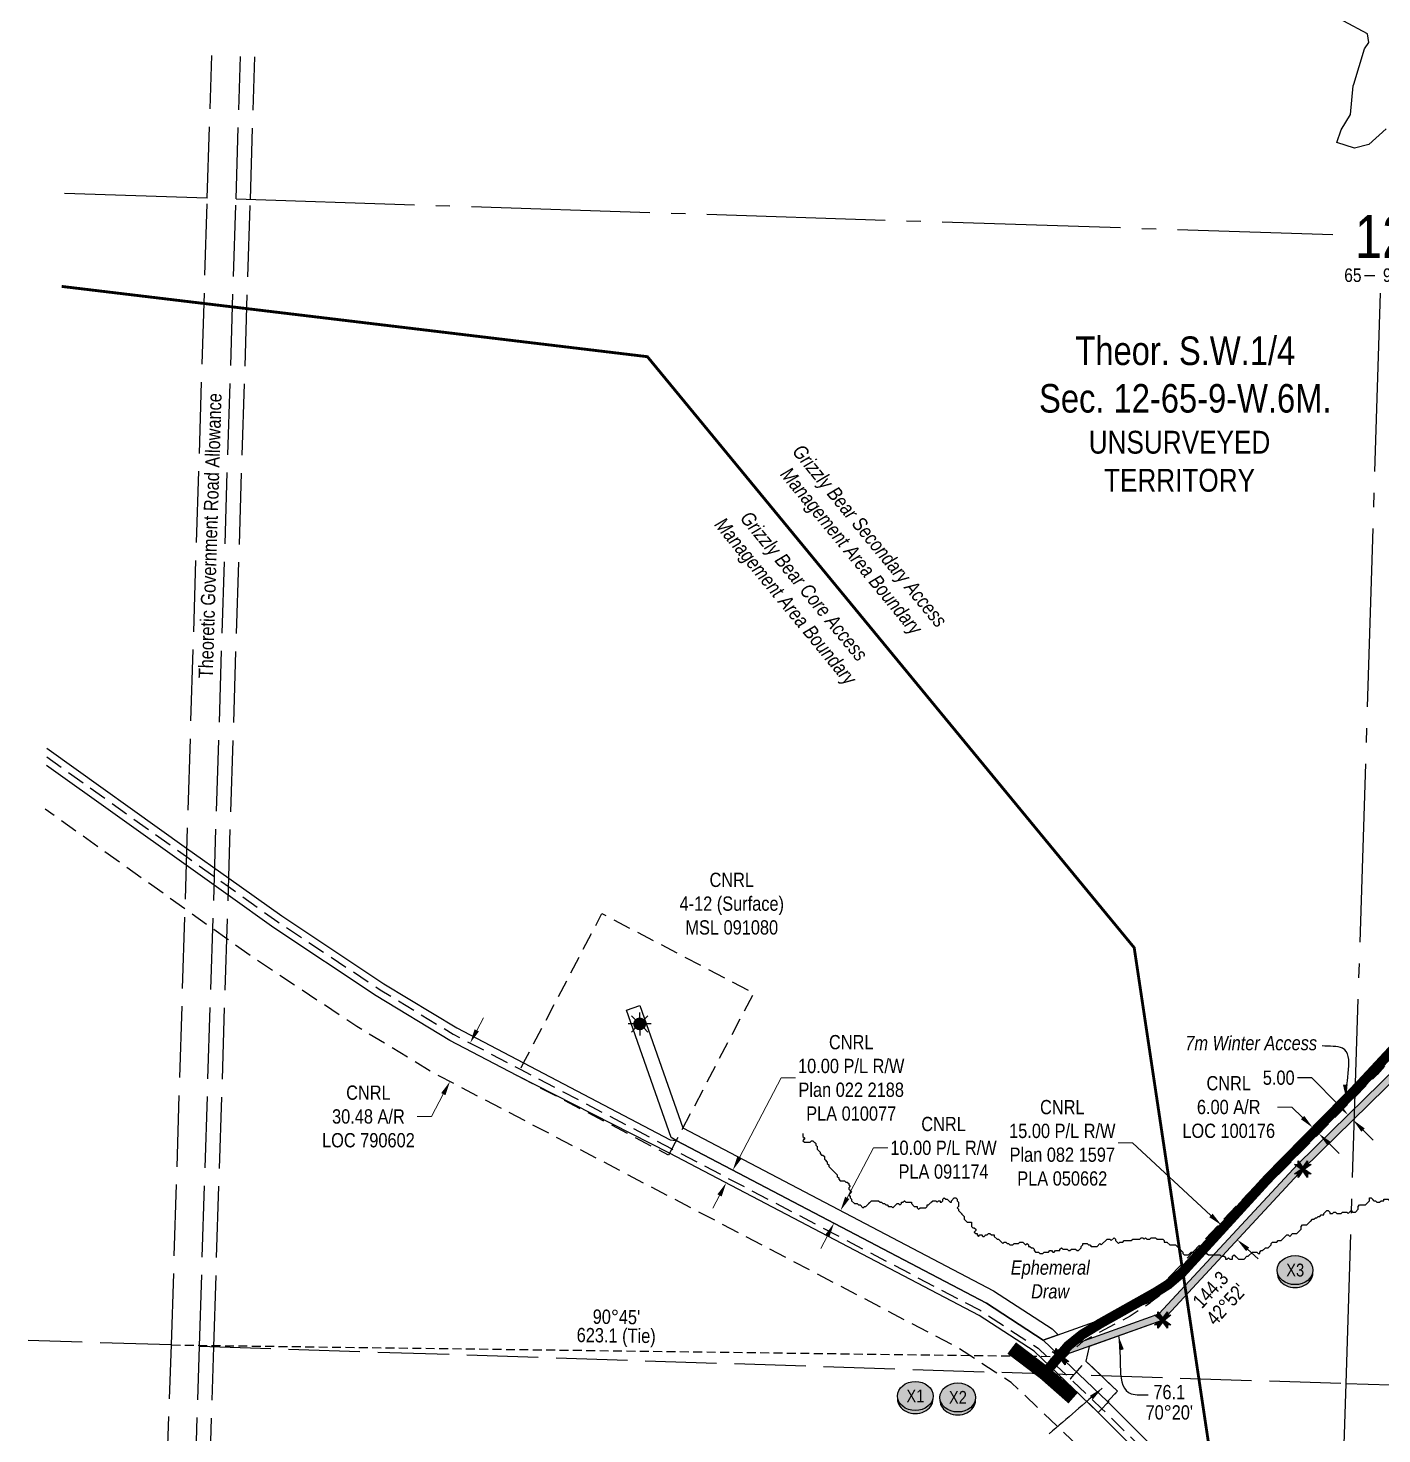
# Model space of a CAD drawing. Extents: x 355593 to 361635, y 6051593 to 6055416.
# Drawn here: x 355593 to 356541, y 6052900 to 6053885 of the extents above; entities that cross this region are included whole.
import ezdxf
from ezdxf.enums import TextEntityAlignment as Align

# ---------------------------------------------------------------- set-up
doc = ezdxf.new("R2010")
doc.units = 0
doc.header["$LTSCALE"] = 5
doc.header["$PDMODE"] = 34
doc.header["$PDSIZE"] = 0.03
for name, pattern in [('DASHDOT2', [12.7, 6.35, -3.175, 0, -3.175]), ('foc-ACCESSROAD', [3.75, 2.5, -1.25]), ('foc-QUARTERLINE', [33, 25, -3, 2, -3]), ('foc-TIELINE', [1.875, 1.25, -0.625]), ('foc-TOPO-ephemeral', [6.25, 3.125, -0.625, 0.625, -0.625, 0.625, -0.625]), ('foc-UNSURVEYED', [12.5, 10, -2.5])]:
    doc.linetypes.add(name, pattern=pattern)
doc.layers.get('Defpoints').update_dxf_attribs({"color": 9})
for name, color, linetype in [('10', 1, 'Continuous'), ('9', 3, 'Continuous'), ('AS-ROADS', 254, 'Continuous'), ('AS-WILDLIFE', 131, 'DASHDOT2'), ('C-AR', 13, 'foc-ACCESSROAD'), ('C-RW', 13, 'Continuous'), ('C-SYMBOL', 7, 'Continuous'), ('C-WS', 13, 'foc-ACCESSROAD'), ('C-WS-S', 8, 'Continuous'), ('L-BD', 7, 'Continuous'), ('L-MON', 1, 'Continuous'), ('L-QSEC', 8, 'foc-QUARTERLINE'), ('L-ROAD-T', 7, 'Continuous'), ('L-SECLBL', 7, 'Continuous'), ('L-TIE', 7, 'foc-TIELINE'), ('L-UNS-T', 3, 'Continuous'), ('L-USEC', 7, 'foc-UNSURVEYED'), ('P-CROSSINGS', 250, 'Continuous'), ('P-PROPOSED', 10, 'Continuous'), ('P-PROPOSED-H', 21, 'Continuous'), ('P-TXT', 4, 'Continuous'), ('T-DRAW', 143, 'foc-TOPO-ephemeral'), ('T-WATER-T', 170, 'Continuous'), ('WETLAND', 143, 'Continuous')]:
    doc.layers.add(name, color=color, linetype=linetype)
for name, color, linetype, lineweight in [('C-AR-T', 13, 'Continuous', 9), ('C-RW-T', 13, 'Continuous', 9), ('C-WS-T', 13, 'Continuous', 9), ('T-TEXT', 48, 'Continuous', 18)]:
    doc.layers.add(name, color=color, linetype=linetype, lineweight=lineweight)
doc.styles.add('175L', font='ARIALN.TTF', dxfattribs={"height": 20})
doc.styles.add('240', font='ARIALN.TTF', dxfattribs={"height": 30})
doc.styles.add('80CG', font='ARIALN.TTF', dxfattribs={"height": 10})
doc.styles.add('80L', font='ARIALN.TTF', dxfattribs={"height": 10})
doc.styles.add('80LS', font='ARIALNI.TTF', dxfattribs={"height": 10})
doc.styles.add('Crossing', font='ARIALN.TTF', dxfattribs={"height": 10})
doc.styles.add('foc-LtypeFont', font='ARIALN.TTF', dxfattribs={"height": 7.35})
doc.styles.add('SIMPLEX', font='ARIALN.TTF')
doc.linetypes.add('foc-TOPO-flowdirection-NOLINE', pattern='A,0,[">",foc-LtypeFont,S=0.3,R=0,X=0,Y=-0.945],-20,[">",foc-LtypeFont,S=0.3,R=0,X=0,Y=-0.945],0', length=20)
doc.dimstyles.new('Compass 5 000', dxfattribs={"dimscale": 5, "dimtxt": 9, "dimasz": 2, "dimexe": 0.2, "dimexo": 0.0625, "dimgap": 0.5, "dimtad": 0, "dimtih": 1, "dimtoh": 1, "dimzin": 0, "dimdsep": 46, "dimtxsty": '80CG', "dimcen": 0.1, "dimse1": 1, "dimse2": 1, "dimclrd": 256, "dimclrt": 256, "dimaunit": 1, "dimadec": 4, "dimazin": 0, "dimtfac": 0.06, "dimtofl": 0, "dimtmove": 0, "dimatfit": 1, "dimfxl": 0.2, "dimtolj": 1, "dimtzin": 0, "dimlwd": -1, "dimarcsym": 0})

# ---------------------------------------------------------------- blocks, each defined once
blk = doc.blocks.new('L-SECLBL')
at = {"layer": '9', "color": 7}
for p, q in [((-5.08, -27.83), (-12.29, -27.83)), ((20.7, -27.83), (13.5, -27.83))]:
    blk.add_line(p, q, dxfattribs=at)
at = {"layer": '10', "color": 2, "style": 'SIMPLEX'}
blk.add_attdef('SEC', text='', height=30, dxfattribs=at).set_placement((0, 0), align=Align.MIDDLE)
at = {"layer": '10', "color": 5, "style": '80L'}
blk.add_attdef('TWP', text='', height=9.5, dxfattribs=at).set_placement((-14.43, -27.37), align=Align.MIDDLE_RIGHT)
blk.add_attdef('RGE', text='', height=9.5, dxfattribs=at).set_placement((3.62, -27.37), align=Align.MIDDLE_CENTER)
blk.add_attdef('MER', text='', height=9.5, dxfattribs=at).set_placement((23.17, -27.37), align=Align.MIDDLE_LEFT)
blk = doc.blocks.new('*D425')
at = {"layer": 'C-AR-T', "transparency": 16777216}
for p, q in [((356478.05, 6053129.07), (356468.05, 6053129.07)), ((356485.5, 6053121.74), (356478.05, 6053129.07)), ((356504.02, 6053103.49), (356511.14, 6053096.47))]:
    blk.add_line(p, q, dxfattribs=at)
for points in [[(356486.67, 6053122.93), (356484.33, 6053120.55), (356492.62, 6053114.72)], [(356505.19, 6053104.68), (356502.85, 6053102.3), (356496.89, 6053110.51)]]:
    blk.add_solid(points, dxfattribs=at)
at = {"layer": 'Defpoints', "color": 0, "transparency": 16777216}
for p in [(356492.62, 6053114.72), (356460.96, 6053082.59), (356465.24, 6053078.38)]:
    blk.add_point(p, dxfattribs=at)
at = {"layer": 'C-AR-T', "transparency": 16777216, "insert": (356433.75, 6053129.07), "char_height": 10, "attachment_point": 5, "style": '80CG'}
blk.add_mtext('\\A1;CNRL\\P6.00 A/R\\PLOC 100176', dxfattribs=at)
blk = doc.blocks.new('*D428')
at = {"layer": 'C-AR-T', "transparency": 16777216}
for p, q in [((355906.95, 6053182.82), (355911.59, 6053191.68)), ((355883.52, 6053138.12), (355875.31, 6053122.46)), ((355875.31, 6053122.46), (355865.31, 6053122.46))]:
    blk.add_line(p, q, dxfattribs=at)
for points in [[(355905.47, 6053183.6), (355908.43, 6053182.05), (355902.31, 6053173.97)], [(355882.04, 6053138.9), (355884.99, 6053137.35), (355888.16, 6053146.98)]]:
    blk.add_solid(points, dxfattribs=at)
at = {"layer": 'Defpoints', "color": 0, "transparency": 16777216}
for p in [(355913.58, 6053168.06), (355888.16, 6053146.98), (355899.43, 6053141.07)]:
    blk.add_point(p, dxfattribs=at)
at = {"layer": 'C-AR-T', "transparency": 16777216, "insert": (355831.04, 6053122.46), "char_height": 10, "attachment_point": 5, "style": '80CG'}
blk.add_mtext('\\A1;CNRL\\P30.48 A/R\\PLOC 790602', dxfattribs=at)
blk = doc.blocks.new('*D430')
at = {"layer": 'C-RW-T', "transparency": 16777216}
for p, q in [((356090.96, 6053093.74), (356120.19, 6053149.5)), ((356120.19, 6053149.5), (356130.19, 6053149.5)), ((356077.03, 6053067.17), (356072.39, 6053058.31))]:
    blk.add_line(p, q, dxfattribs=at)
for points in [[(356089.48, 6053094.51), (356092.44, 6053092.96), (356086.32, 6053084.88)], [(356075.56, 6053067.94), (356078.51, 6053066.4), (356081.68, 6053076.03)]]:
    blk.add_solid(points, dxfattribs=at)
at = {"layer": 'Defpoints', "color": 0, "transparency": 16777216}
for p in [(356086.32, 6053084.88), (356102.94, 6053076.17), (356098.3, 6053067.31)]:
    blk.add_point(p, dxfattribs=at)
at = {"layer": 'C-RW-T', "transparency": 16777216, "insert": (356169.28, 6053149.5), "char_height": 10, "attachment_point": 5, "style": '80CG'}
blk.add_mtext('\\A1;CNRL\\P10.00 P/L R/W\\PPlan 022 2188\\PPLA 010077', dxfattribs=at)
blk = doc.blocks.new('*D438')
at = {"layer": 'C-RW-T', "transparency": 16777216}
for p, q in [((356366.25, 6053103.99), (356356.25, 6053103.99)), ((356421.32, 6053053.14), (356366.25, 6053103.99)), ((356447.02, 6053029.42), (356454.37, 6053022.63))]:
    blk.add_line(p, q, dxfattribs=at)
for points in [[(356422.45, 6053054.37), (356420.19, 6053051.92), (356428.67, 6053046.36)], [(356448.15, 6053030.64), (356445.89, 6053028.19), (356439.67, 6053036.2)]]:
    blk.add_solid(points, dxfattribs=at)
at = {"layer": 'Defpoints', "color": 0, "transparency": 16777216}
for p in [(356428.67, 6053046.36), (356394.3, 6053009.14), (356405.31, 6052998.98)]:
    blk.add_point(p, dxfattribs=at)
at = {"layer": 'C-RW-T', "transparency": 16777216, "insert": (356317.16, 6053103.99), "char_height": 10, "attachment_point": 5, "style": '80CG'}
blk.add_mtext('\\A1;CNRL\\P15.00 P/L R/W\\PPlan 082 1597\\PPLA 050662', dxfattribs=at)
blk = doc.blocks.new('*D440')
at = {"layer": 'C-RW-T', "transparency": 16777216}
for p, q in [((356166.49, 6053065.45), (356184.87, 6053100.5)), ((356184.87, 6053100.5), (356194.87, 6053100.5)), ((356152.56, 6053038.87), (356147.91, 6053030.01))]:
    blk.add_line(p, q, dxfattribs=at)
for points in [[(356165.02, 6053066.22), (356167.97, 6053064.67), (356161.85, 6053056.59)], [(356151.08, 6053039.64), (356154.03, 6053038.09), (356157.2, 6053047.72)]]:
    blk.add_solid(points, dxfattribs=at)
at = {"layer": 'Defpoints', "color": 0, "transparency": 16777216}
for p in [(356161.85, 6053056.59), (356189.11, 6053030.99), (356193.76, 6053039.86)]:
    blk.add_point(p, dxfattribs=at)
at = {"layer": 'C-RW-T', "transparency": 16777216, "insert": (356233.96, 6053100.5), "char_height": 10, "attachment_point": 5, "style": '80CG'}
blk.add_mtext('\\A1;CNRL\\P10.00 P/L R/W\\PPLA 091174', dxfattribs=at)
blk = doc.blocks.new('GAS')
h = blk.add_hatch(color=255)
h.dxf.hatch_style = 1
edge = h.paths.add_edge_path()
edge.add_arc((0, 0), 0.9, 0, 360)
for p, q in [((-0.81, 0), (-1.62, 0)), ((-0.57, 0.57), (-1.14, 1.14)), ((0, 0.81), (0, 1.62)), ((0.57, 0.57), (1.14, 1.14)), ((1.62, 0), (0.81, 0)), ((-0.57, -0.57), (-1.14, -1.14)), ((0, -0.81), (0, -1.62)), ((1.14, -1.14), (0.57, -0.57))]:
    blk.add_line(p, q)
blk.add_circle((0, 0), 0.8)
blk = doc.blocks.new('xing2')
h = blk.add_hatch(color=50)
h.dxf.hatch_style = 1
edge = h.paths.add_edge_path()
edge.add_ellipse((0, 0), major_axis=(-12.5, 0), ratio=0.816297, start_angle=0, end_angle=360)
h = blk.add_hatch(color=250)
h.dxf.hatch_style = 1
edge = h.paths.add_edge_path()
edge.add_ellipse((0, -2.05), major_axis=(-12.5, 0), ratio=0.816297, start_angle=0, end_angle=180)
edge.add_line((12.5, -2.05), (12.5, 0))
edge.add_ellipse((0, 0), major_axis=(-12.5, 0), ratio=0.816297, start_angle=0, end_angle=180, ccw=False)
edge.add_line((-12.5, 0), (-12.5, -2.05))
at = {"color": 250}
blk.add_ellipse((0, 0), major_axis=(-12.5, 0), ratio=0.816297, dxfattribs=at)
blk.add_ellipse((0, -2.05), major_axis=(-12.5, 0), ratio=0.816297, start_param=0, end_param=3.141593, dxfattribs=at)
at = {"color": 250, "style": 'Crossing'}
blk.add_attdef('CROSSING', text='', height=9, dxfattribs=at).set_placement((0.09, 0.02), align=Align.MIDDLE_CENTER)
at = {"color": 250, "style": 'Crossing', "flags": 1}
for tag, p in [('OWNER', (0.09, -12.49)), ('DESCRIPTION', (0.09, -25.77)), ('LOCATION', (0.09, -39.3)), ('DWG_REF', (0.09, -52.84))]:
    blk.add_attdef(tag, text='', height=9, dxfattribs=at).set_placement(p, align=Align.MIDDLE_CENTER)
blk = doc.blocks.new('*D470')
at = {"layer": 'Defpoints', "color": 0, "transparency": 16777216}
for p in [(356517.39, 6053123.64), (356510.66, 6053117.05), (356514.16, 6053113.48)]:
    blk.add_point(p, dxfattribs=at)
at = {"layer": 'P-TXT', "transparency": 16777216}
for p, q in [((356491.93, 6053149.63), (356481.93, 6053149.63)), ((356510.4, 6053130.79), (356491.93, 6053149.63)), ((356527.89, 6053112.93), (356534.89, 6053105.79))]:
    blk.add_line(p, q, dxfattribs=at)
for points in [[(356511.59, 6053131.95), (356509.21, 6053129.62), (356517.39, 6053123.64)], [(356529.08, 6053114.1), (356526.7, 6053111.77), (356520.89, 6053120.07)]]:
    blk.add_solid(points, dxfattribs=at)
at = {"layer": 'P-TXT', "transparency": 16777216, "insert": (356468.79, 6053149.63), "char_height": 10, "attachment_point": 5, "style": '80CG'}
blk.add_mtext('\\A1;5.00', dxfattribs=at)
blk = doc.blocks.new('TEMP')
h = blk.add_hatch(color=255)
h.dxf.hatch_style = 1
h.paths.add_polyline_path([(0, 0.25), (-0.67, 1.15), (-0.67, 0.67), (-1.15, 0.67), (-0.25, 0), (-1.15, -0.67), (-0.67, -0.67), (-0.67, -1.15), (0, -0.25), (0.67, -1.15), (0.67, -0.67), (1.15, -0.67), (0.25, 0), (1.15, 0.67), (0.67, 0.67), (0.67, 1.15)])
h.paths.add_polyline_path([(0.57, 0.85), (0.57, 0.57), (0.85, 0.57), (0.08, 0), (0.85, -0.57), (0.57, -0.57), (0.57, -0.85), (0, -0.08), (-0.57, -0.85), (-0.57, -0.57), (-0.85, -0.57), (-0.08, 0), (-0.85, 0.57), (-0.57, 0.57), (-0.57, 0.85), (0, 0.08)], flags=16)
h = blk.add_hatch(color=1)
h.dxf.hatch_style = 1
h.paths.add_polyline_path([(0, 0.08), (-0.57, 0.85), (-0.57, 0.57), (-0.85, 0.57), (-0.08, 0), (-0.85, -0.57), (-0.57, -0.57), (-0.57, -0.85), (0, -0.08), (0.57, -0.85), (0.57, -0.57), (0.85, -0.57), (0.08, 0), (0.85, 0.57), (0.57, 0.57), (0.57, 0.85)])
at = {"color": 1}
for p, q in [((-0.08, 0), (0.08, 0)), ((0, 0.08), (0, -0.08))]:
    blk.add_line(p, q, dxfattribs=at)
at = {"color": 255, "flags": 128}
blk.add_lwpolyline([(-0.25, 0), (-1.15, 0.67), (-0.67, 0.67), (-0.67, 1.15), (0, 0.25), (0.67, 1.15), (0.67, 0.67), (1.15, 0.67), (0.25, 0), (1.15, -0.67), (0.67, -0.67), (0.67, -1.15), (0, -0.25), (-0.67, -1.15), (-0.67, -0.67), (-1.15, -0.67)], close=True, dxfattribs=at)
at = {"color": 1, "flags": 128}
blk.add_lwpolyline([(-0.08, 0), (-0.85, 0.57), (-0.57, 0.57), (-0.57, 0.85), (0, 0.08), (0.57, 0.85), (0.57, 0.57), (0.85, 0.57), (0.08, 0), (0.85, -0.57), (0.57, -0.57), (0.57, -0.85), (0, -0.08), (-0.57, -0.85), (-0.57, -0.57), (-0.85, -0.57)], close=True, dxfattribs=at)

msp = doc.modelspace()

# ---------------------------------------------------------------- hatches: boundary and pattern name
at = {"layer": 'P-PROPOSED-H'}
h = msp.add_hatch(color=256, dxfattribs=at)
h.dxf.hatch_style = 1
h.paths.add_polyline_path([(358890.644, 6054837.913), (358775.776, 6054680.894), (358719.363, 6054595.314), (358720.642, 6054582.102), (358726.752, 6054444.2), (358706.763, 6054443.653), (358700.924, 6054575.443), (358552.306, 6054439.338), (358502.568, 6054408.773), (358321.722, 6054350.661), (358060.822, 6054305.104), (357878.506, 6054313.182), (357834.693, 6054308.537), (357405.628, 6054132.847), (357201.32, 6054051.822), (357181.661, 6054011.606), (357181.705, 6053981.57), (357208.46, 6053935.181), (357209.254, 6053873.111), (357175.646, 6053813.023), (357155.589, 6053713.558), (357155.871, 6053613.069), (357120.248, 6053539.783), (356976.329, 6053459.385), (356862.534, 6053416.883), (356729.817, 6053324.812), (356485.668, 6053085.555), (356387.542, 6052979.833), (356315.907, 6052954.251), (356311.858, 6052958.113), (356384.71, 6052984.129), (356482.085, 6053089.042), (356726.621, 6053328.678), (356860.199, 6053421.347), (356974.224, 6053463.934), (357116.439, 6053543.381), (357150.87, 6053614.213), (357150.589, 6053714.05), (357170.901, 6053814.779), (357204.239, 6053874.384), (357203.479, 6053933.813), (357176.708, 6053980.229), (357176.661, 6054012.759), (357197.679, 6054055.755), (357403.759, 6054137.483), (357833.458, 6054313.432), (357878.352, 6054318.192), (358060.499, 6054310.122), (358320.522, 6054355.526), (358500.465, 6054413.348), (358549.282, 6054443.347), (358705.443, 6054586.36), (358711.539, 6054448.784), (358721.533, 6054449.058), (358715.654, 6054581.751), (358714.218, 6054596.591), (358771.67, 6054683.747), (358889.198, 6054844.402), (359006.559, 6054780.171), (359037.105, 6054799.378), (359044.215, 6054812.219), (359048.588, 6054809.798), (359040.855, 6054795.831), (359006.734, 6054774.377)])

# ---------------------------------------------------------------- linework, layer by layer
at = {"layer": 'AS-ROADS', "flags": 128}
for points, const_width in [([(356304.903, 6052942.628), (356321.252, 6052961.792), (356331.045, 6052969.67), (356343.58, 6052977.346), (356382.472, 6052999.191), (356391.275, 6053004.707), (356400.953, 6053012.964), (356461.518, 6053079.252), (356525.241, 6053144.056), (356559.112, 6053180.488)], 7), ([(356324.773, 6052925.166), (356304.916, 6052942.643), (356281.709, 6052960.268)], 10)]:
    msp.add_lwpolyline(points, dxfattribs=dict(at, const_width=const_width))
at = {"layer": 'AS-WILDLIFE', "const_width": 2, "flags": 128}
msp.add_lwpolyline([(356427.92, 6052838.243), (356367.54, 6053240.772), (356026.491, 6053654.905), (355616.15, 6053704.146)], dxfattribs=at)
at = {"layer": 'C-AR', "flags": 128}
msp.add_lwpolyline([(356316.688, 6052951.421), (356313.217, 6052947.875), (356308.832, 6052952.045), (356312.314, 6052955.574), (356317.306, 6052960.633), (356328.237, 6052969.738), (356338.663, 6052975.681), (356346.936, 6052979.998), (356361.62, 6052987.662), (356374.024, 6052995.83), (356391.855, 6053009.574), (356452.901, 6053074.408), (356522.401, 6053144.944), (356533.39, 6053156.096), (356555.867, 6053180.709), (356568.798, 6053192.351), (356575.403, 6053194.695), (356586.307, 6053198.566), (356603.464, 6053203.511), (356611.934, 6053209.587), (356617.888, 6053213.858), (356626.72, 6053224.149), (356643.767, 6053244.011), (356699.782, 6053302.378), (356723.579, 6053324.319), (356750.961, 6053346.447), (356793.553, 6053377.178), (356841.434, 6053408.253), (356860.261, 6053419.773), (356862.102, 6053416.687), (356863.356, 6053414.586), (356844.626, 6053403.173), (356801.136, 6053374.948), (356796.967, 6053372.11), (356788.901, 6053366.424), (356754.603, 6053341.678), (356727.501, 6053319.776), (356703.973, 6053298.086), (356648.217, 6053239.985), (356621.969, 6053209.404), (356606.122, 6053198.033), (356597.754, 6053195.622), (356588.141, 6053192.853), (356571.926, 6053187.096), (356560.098, 6053176.448), (356537.742, 6053151.967), (356522.122, 6053136.114), (356457.222, 6053070.247), (356395.894, 6053005.114), (356379.285, 6052992.313), (356378.371, 6052991.496), (356377.676, 6052991.073), (356364.666, 6052982.486), (356341.537, 6052970.413), (356331.668, 6052964.788), (356321.401, 6052956.236), (356319.326, 6052954.117), (356316.688, 6052951.421)], close=True, dxfattribs=at)
for points in [[(355605.656, 6053374.505), (355703.482, 6053304.631), (355732.992, 6053283.553), (355767.503, 6053258.903), (355839.254, 6053211.329), (355890.507, 6053180.154), (355937.445, 6053155.546), (356043.693, 6053099.846), (356259.565, 6052986.683), (356300.263, 6052960.195), (356308.832, 6052952.045), (356313.217, 6052947.875), (356319.601, 6052941.798), (356322.825, 6052938.739), (356344.935, 6052917.712), (356424.988, 6052838.338)], [(356380.244, 6052839.791), (356323.713, 6052895.841), (356281.292, 6052936.183), (356270.196, 6052943.399), (356244.146, 6052960.361), (355875.499, 6053153.615), (355822.911, 6053185.604), (355750.223, 6053233.799), (355731.826, 6053246.939), (355702.316, 6053268.017), (355604.49, 6053337.891)]]:
    msp.add_lwpolyline(points, dxfattribs=at)
at = {"layer": 'C-RW'}
for points in [[(356348.936, 6052922.745), (356303.761, 6052965.836), (356379.046, 6052992.721), (356474.919, 6053096.016), (356720.228, 6053336.41), (356857.442, 6053431.601), (356937.151, 6053436.361), (356938.045, 6053421.393), (356862.534, 6053416.883), (356729.817, 6053324.812), (356485.668, 6053085.555), (356387.542, 6052979.833), (356335.876, 6052961.382), (356333.686, 6052951.107), (356355.836, 6052929.979), (356348.936, 6052922.745)], [(356314.299, 6052969.6), (356303.761, 6052965.836), (356264.016, 6052991.728), (356046.73, 6053105.633), (356043.259, 6053107.846), (356011.828, 6053196.949), (356021.303, 6053200.149), (356051.371, 6053114.487), (356269.076, 6053000.363), (356309.992, 6052973.708), (356314.299, 6052969.6)]]:
    msp.add_lwpolyline(points, close=True, dxfattribs=at)
for points in [[(355605.846, 6053380.488), (355703.672, 6053310.602), (355733.182, 6053289.519), (355770.336, 6053263.021), (355841.934, 6053215.549), (355892.969, 6053184.507), (355939.766, 6053159.973), (356042.505, 6053106.113), (356046.73, 6053105.633), (356264.016, 6052991.728), (356303.761, 6052965.836), (356348.936, 6052922.745), (356433.301, 6052838.069)], [(356418.718, 6052838.542), (356341.944, 6052915.599), (356297.53, 6052957.965), (356258.956, 6052983.094), (356042.088, 6053096.779), (355935.124, 6053151.12), (355888.045, 6053175.801), (355836.573, 6053207.11), (355764.668, 6053254.785), (355732.802, 6053277.588), (355703.292, 6053298.663), (355605.465, 6053368.525)]]:
    msp.add_lwpolyline(points, dxfattribs=at)
at = {"layer": 'C-WS', "flags": 128}
for points in [[(356043.693, 6053099.846), (356041.373, 6053095.422), (355935.124, 6053151.12), (355937.445, 6053155.546), (355939.766, 6053159.973), (355994.661, 6053264.676), (356100.907, 6053208.974), (356050.685, 6053113.148), (356046.014, 6053104.274), (356043.693, 6053099.846)], [(356344.928, 6052917.718), (356342.371, 6052915.171), (356320.38, 6052936.169), (356322.825, 6052938.739), (356325.557, 6052941.604), (356326.253, 6052942.34), (356333.686, 6052951.107), (356355.836, 6052929.979), (356348.348, 6052921.362), (356344.928, 6052917.718)]]:
    msp.add_lwpolyline(points, close=True, dxfattribs=at)
at = {"layer": 'L-QSEC'}
for p, q in [((355718.173, 6053766.093), (355618.225, 6053769.34)), ((355738.276, 6053765.441), (356506.772, 6053740.499)), ((356539.956, 6053699.417), (356515.769, 6052935.444)), ((356515.769, 6052935.444), (356512.606, 6052835.495))]:
    msp.add_line(p, q, dxfattribs=at)
at = {"layer": 'L-TIE'}
msp.add_line((355693.079, 6052962.383), (356315.907, 6052954.251), dxfattribs=at)
at = {"layer": 'L-USEC'}
for p, q in [((355718.173, 6053766.093), (355721.354, 6053866.01)), ((355738.276, 6053765.453), (355741.457, 6053865.357)), ((355748.323, 6053765.115), (355751.504, 6053865.031)), ((355693.079, 6052962.383), (355718.173, 6053766.093)), ((355712.683, 6052961.519), (355738.276, 6053765.453)), ((355722.73, 6052961.181), (355748.323, 6053765.115)), ((355693.079, 6052962.383), (355592.632, 6052965.405)), ((355689.398, 6052862.211), (355693.079, 6052962.383)), ((355709.501, 6052861.558), (355712.683, 6052961.519)), ((355712.683, 6052961.507), (356515.769, 6052935.444)), ((355719.548, 6052861.232), (355722.73, 6052961.181)), ((356515.769, 6052935.444), (357318.856, 6052909.381))]:
    msp.add_line(p, q, dxfattribs=at)
at = {"layer": 'T-DRAW', "flags": 128}
msp.add_lwpolyline([(356135.5, 6053110.5), (356135.5, 6053108.5), (356136.5, 6053107.5), (356136.5, 6053106.5), (356135.5, 6053105.5), (356136.5, 6053104.5), (356140.5, 6053104.5), (356141.5, 6053105.5), (356142.5, 6053105.5), (356144.5, 6053103.5), (356144.5, 6053102.5), (356145.5, 6053101.5), (356145.5, 6053099.5), (356147.5, 6053097.5), (356147.5, 6053096.5), (356148.5, 6053095.5), (356149.5, 6053095.5), (356150.5, 6053094.5), (356150.5, 6053092.5), (356152.5, 6053090.5), (356152.5, 6053089.5), (356153.5, 6053088.5), (356153.5, 6053087.5), (356159.5, 6053081.5), (356159.5, 6053080.5), (356160.5, 6053079.5), (356160.5, 6053078.5), (356161.5, 6053077.5), (356164.5, 6053077.5), (356165.5, 6053076.5), (356166.5, 6053076.5), (356167.5, 6053075.5), (356167.5, 6053074.5), (356168.5, 6053073.5), (356167.5, 6053072.5), (356167.5, 6053071.5), (356169.5, 6053069.5), (356167.5, 6053067.5), (356168.5, 6053066.5), (356168.5, 6053065.5), (356169.5, 6053064.5), (356169.5, 6053063.5), (356171.5, 6053061.5), (356173.5, 6053061.5), (356174.5, 6053060.5), (356175.5, 6053060.5), (356177.5, 6053058.5), (356178.5, 6053059.5), (356179.5, 6053059.5), (356183.5, 6053063.5), (356188.5, 6053063.5), (356189.5, 6053062.5), (356190.5, 6053062.5), (356191.5, 6053061.5), (356192.5, 6053061.5), (356193.5, 6053060.5), (356194.5, 6053060.5), (356195.5, 6053059.5), (356197.5, 6053059.5), (356198.5, 6053058.5), (356201.5, 6053061.5), (356202.5, 6053061.5), (356203.5, 6053060.5), (356204.5, 6053061.5), (356204.5, 6053062.5), (356205.5, 6053062.5), (356206.5, 6053063.5), (356207.5, 6053062.5), (356211.5, 6053062.5), (356211.5, 6053061.5), (356213.5, 6053059.5), (356215.5, 6053059.5), (356215.5, 6053058.5), (356216.5, 6053057.5), (356217.5, 6053058.5), (356221.5, 6053058.5), (356222.5, 6053059.5), (356222.5, 6053060.5), (356223.5, 6053060.5), (356226.5, 6053063.5), (356228.5, 6053063.5), (356229.5, 6053062.5), (356230.5, 6053063.5), (356231.5, 6053063.5), (356231.5, 6053062.5), (356232.5, 6053062.5), (356233.5, 6053063.5), (356233.5, 6053064.5), (356234.5, 6053065.5), (356235.5, 6053064.5), (356236.5, 6053064.5), (356238.5, 6053062.5), (356239.5, 6053062.5), (356239.5, 6053063.5), (356241.5, 6053065.5), (356242.5, 6053065.5), (356243.5, 6053064.5), (356243.5, 6053063.5), (356244.5, 6053062.5), (356244.5, 6053059.5), (356243.5, 6053058.5), (356244.5, 6053057.5), (356244.5, 6053056.5), (356248.5, 6053052.5), (356248.5, 6053050.5), (356250.5, 6053048.5), (356253.5, 6053048.5), (356253.5, 6053045.5), (356254.5, 6053044.5), (356255.5, 6053044.5), (356256.5, 6053043.5), (356256.5, 6053042.5), (356255.5, 6053041.5), (356256.5, 6053040.5), (356257.5, 6053040.5), (356257.5, 6053039.5), (356258.5, 6053038.5), (356259.5, 6053039.5), (356260.5, 6053039.5), (356261.5, 6053038.5), (356262.5, 6053038.5), (356263.5, 6053039.5), (356264.5, 6053039.5), (356265.5, 6053040.5), (356266.5, 6053040.5), (356267.5, 6053039.5), (356269.5, 6053039.5), (356269.5, 6053038.5), (356271.5, 6053036.5), (356272.5, 6053036.5), (356275.5, 6053033.5), (356276.5, 6053034.5), (356277.5, 6053034.5), (356278.5, 6053033.5), (356279.5, 6053033.5), (356280.5, 6053032.5), (356282.5, 6053032.5), (356283.5, 6053033.5), (356286.5, 6053033.5), (356287.5, 6053034.5), (356289.5, 6053034.5), (356291.5, 6053032.5), (356292.5, 6053033.5), (356293.5, 6053032.5), (356293.5, 6053031.5), (356294.5, 6053031.5), (356295.5, 6053030.5), (356296.5, 6053030.5), (356297.5, 6053029.5), (356297.5, 6053028.5), (356298.5, 6053027.5), (356300.5, 6053027.5), (356301.5, 6053026.5), (356303.5, 6053026.5), (356304.5, 6053027.5), (356307.5, 6053027.5), (356308.5, 6053028.5), (356309.5, 6053028.5), (356310.5, 6053027.5), (356311.5, 6053027.5), (356312.5, 6053028.5), (356315.5, 6053028.5), (356315.5, 6053029.5), (356316.5, 6053030.5), (356317.5, 6053029.5), (356320.5, 6053029.5), (356321.5, 6053028.5), (356322.5, 6053028.5), (356323.5, 6053029.5), (356326.5, 6053029.5), (356327.5, 6053028.5), (356328.5, 6053028.5), (356330.5, 6053030.5), (356330.5, 6053031.5), (356331.5, 6053032.5), (356331.5, 6053033.5), (356334.5, 6053033.5), (356335.5, 6053032.5), (356336.5, 6053032.5), (356337.5, 6053031.5), (356341.5, 6053031.5), (356343.5, 6053033.5), (356344.5, 6053032.5), (356348.5, 6053036.5), (356350.5, 6053036.5), (356351.5, 6053035.5), (356353.5, 6053037.5), (356354.5, 6053036.5), (356354.5, 6053035.5), (356356.5, 6053033.5), (356357.5, 6053034.5), (356359.5, 6053034.5), (356360.5, 6053035.5), (356365.5, 6053035.5), (356366.5, 6053036.5), (356371.5, 6053036.5), (356372.5, 6053037.5), (356373.5, 6053037.5), (356374.5, 6053036.5), (356375.5, 6053037.5), (356376.5, 6053036.5), (356378.5, 6053036.5), (356379.5, 6053037.5), (356382.5, 6053037.5), (356383.5, 6053036.5), (356387.5, 6053036.5), (356388.5, 6053035.5), (356388.5, 6053034.5), (356390.5, 6053034.5), (356392.5, 6053032.5), (356396.5, 6053032.5), (356401.5, 6053027.5), (356401.5, 6053026.5), (356402.5, 6053025.5), (356405.5, 6053025.5), (356407.5, 6053027.5), (356410.5, 6053027.5), (356411.5, 6053028.5), (356412.5, 6053028.5), (356413.5, 6053027.5), (356414.5, 6053027.5), (356415.5, 6053026.5), (356418.5, 6053026.5), (356419.5, 6053025.5), (356423.109, 6053025.5), (356427.5, 6053025.5), (356428.5, 6053024.5), (356429, 6053024.5), (356430.5, 6053024.5), (356431.5, 6053023.5), (356431.5, 6053022.5), (356432.5, 6053022.5), (356433.5, 6053023.5), (356434.5, 6053022.5), (356436.5, 6053022.5), (356436.5, 6053024.5), (356437.5, 6053025.5), (356440.5, 6053022.5), (356444.5, 6053022.5), (356446.5, 6053024.5), (356447.5, 6053024.5), (356450.5, 6053027.5), (356453.5, 6053027.5), (356454.5, 6053026.5), (356455.5, 6053026.5), (356455.5, 6053027.5), (356456.5, 6053028.5), (356457.5, 6053028.5), (356459.5, 6053030.5), (356461.5, 6053030.5), (356463.5, 6053032.5), (356463.5, 6053033.5), (356464.5, 6053034.5), (356467.5, 6053034.5), (356468.5, 6053035.5), (356470.5, 6053035.5), (356474.5, 6053039.5), (356475.5, 6053039.5), (356476.5, 6053038.5), (356478.5, 6053040.5), (356481.5, 6053040.5), (356484.5, 6053043.5), (356484.5, 6053045.5), (356485.5, 6053046.5), (356488.5, 6053046.5), (356492.5, 6053050.5), (356493.5, 6053050.5), (356494.5, 6053051.5), (356495.5, 6053051.5), (356496.5, 6053052.5), (356497.5, 6053052.5), (356498.5, 6053053.5), (356500.5, 6053053.5), (356500.5, 6053054.5), (356502.5, 6053056.5), (356503.5, 6053056.5), (356504.5, 6053055.5), (356504.5, 6053054.5), (356506.5, 6053054.5), (356507.5, 6053055.5), (356508.5, 6053055.5), (356509.5, 6053054.5), (356512.5, 6053054.5), (356513.5, 6053055.5), (356516.5, 6053055.5), (356517.5, 6053054.5), (356519.5, 6053056.5), (356520.5, 6053055.5), (356522.5, 6053055.5), (356524.5, 6053057.5), (356524.5, 6053059.5), (356525.5, 6053060.5), (356529.5, 6053060.5), (356532.5, 6053063.5), (356532.5, 6053065.5), (356533.5, 6053065.5), (356535.5, 6053063.5), (356536.5, 6053063.5), (356537.5, 6053062.5), (356539.5, 6053062.5), (356540.5, 6053063.5), (356542.5, 6053063.5), (356542.5, 6053064.5), (356545.5, 6053064.5), (356546.5, 6053063.5), (356550.5, 6053063.5), (356551.5, 6053064.5), (356554.5, 6053064.5), (356555.5, 6053065.5), (356556.5, 6053065.5), (356557.5, 6053066.5), (356559.5, 6053066.5), (356559.5, 6053068.5), (356560.5, 6053069.5), (356560.5, 6053070.5), (356561.5, 6053071.5), (356562.5, 6053071.5), (356562.5, 6053072.5), (356563.5, 6053073.5), (356564.5, 6053072.5), (356572.5, 6053072.5), (356574.5, 6053074.5), (356576.5, 6053072.5), (356577.5, 6053072.5), (356582.5, 6053077.5), (356582.5, 6053078.5), (356584.5, 6053080.5), (356585.5, 6053080.5), (356586.5, 6053081.5), (356587.5, 6053081.5), (356588.5, 6053080.5), (356589.5, 6053080.5), (356590.5, 6053081.5), (356591.5, 6053080.5), (356592.5, 6053080.5), (356593.5, 6053079.5), (356594.5, 6053079.5), (356595.5, 6053078.5), (356598.5, 6053078.5), (356600.5, 6053076.5), (356601.5, 6053076.5), (356602.5, 6053077.5), (356604.5, 6053075.5), (356605.5, 6053075.5), (356606.5, 6053076.5), (356607.5, 6053076.5), (356609.5, 6053074.5), (356613.5, 6053074.5), (356614.5, 6053073.5), (356614.5, 6053072.5), (356615.5, 6053071.5), (356616.5, 6053072.5), (356618.5, 6053072.5), (356619.5, 6053071.5), (356621.5, 6053071.5), (356623.5, 6053073.5), (356625.5, 6053073.5), (356626.5, 6053072.5), (356628.5, 6053072.5), (356630.5, 6053074.5), (356633.5, 6053074.5), (356634.5, 6053073.5), (356637.5, 6053073.5), (356638.5, 6053074.5), (356642.5, 6053074.5), (356643.5, 6053075.5), (356647.5, 6053075.5), (356648.5, 6053076.5), (356650.5, 6053076.5), (356651.5, 6053077.5), (356652.5, 6053077.5), (356653.5, 6053078.5), (356653.5, 6053079.5), (356654.5, 6053080.5), (356654.5, 6053081.5), (356655.5, 6053082.5), (356658.5, 6053082.5), (356659.5, 6053083.5), (356660.5, 6053083.5), (356661.5, 6053084.5), (356661.5, 6053085.5), (356662.876, 6053086.876), (356663.5, 6053087.5), (356664.5, 6053087.5), (356665.5, 6053088.5), (356671.5, 6053088.5)], dxfattribs=at)
at = {"layer": 'T-DRAW', "linetype": 'foc-TOPO-flowdirection-NOLINE', "flags": 128}
msp.add_lwpolyline([(356136.5, 6053107.5), (356135.5, 6053105.5), (356136.5, 6053104.5), (356140.5, 6053104.5), (356141.5, 6053105.5), (356142.5, 6053105.5), (356144.5, 6053103.5), (356144.5, 6053102.5), (356145.5, 6053101.5), (356145.5, 6053099.5), (356147.5, 6053097.5), (356147.5, 6053096.5), (356148.5, 6053095.5), (356149.5, 6053095.5), (356150.5, 6053094.5), (356150.5, 6053092.5), (356152.5, 6053090.5), (356152.5, 6053089.5), (356153.5, 6053088.5), (356153.5, 6053087.5), (356159.5, 6053081.5), (356159.5, 6053080.5), (356160.5, 6053079.5), (356160.5, 6053078.5), (356161.5, 6053077.5), (356164.5, 6053077.5), (356165.5, 6053076.5), (356166.5, 6053076.5), (356167.5, 6053075.5), (356167.5, 6053074.5), (356168.5, 6053073.5), (356167.5, 6053072.5), (356167.5, 6053071.5), (356169.5, 6053069.5), (356167.5, 6053067.5), (356168.5, 6053066.5), (356168.5, 6053065.5), (356169.5, 6053064.5), (356169.5, 6053063.5), (356171.5, 6053061.5), (356173.5, 6053061.5), (356174.5, 6053060.5), (356175.5, 6053060.5), (356177.5, 6053058.5), (356178.5, 6053059.5), (356179.5, 6053059.5), (356183.5, 6053063.5), (356188.5, 6053063.5), (356189.5, 6053062.5), (356190.5, 6053062.5), (356191.5, 6053061.5), (356192.5, 6053061.5), (356193.5, 6053060.5), (356194.5, 6053060.5), (356195.5, 6053059.5), (356197.5, 6053059.5), (356198.5, 6053058.5), (356201.5, 6053061.5), (356202.5, 6053061.5), (356203.5, 6053060.5), (356204.5, 6053061.5), (356204.5, 6053062.5), (356205.5, 6053062.5), (356206.5, 6053063.5), (356207.5, 6053062.5), (356211.5, 6053062.5), (356211.5, 6053061.5), (356213.5, 6053059.5), (356215.5, 6053059.5), (356215.5, 6053058.5), (356216.5, 6053057.5), (356217.5, 6053058.5), (356221.5, 6053058.5), (356222.5, 6053059.5), (356222.5, 6053060.5), (356223.5, 6053060.5), (356226.5, 6053063.5), (356228.5, 6053063.5), (356229.5, 6053062.5), (356230.5, 6053063.5), (356231.5, 6053063.5), (356231.5, 6053062.5), (356232.5, 6053062.5), (356233.5, 6053063.5), (356233.5, 6053064.5), (356234.5, 6053065.5), (356235.5, 6053064.5), (356236.5, 6053064.5), (356238.5, 6053062.5), (356239.5, 6053062.5), (356239.5, 6053063.5), (356241.5, 6053065.5), (356242.5, 6053065.5), (356243.5, 6053064.5), (356243.5, 6053063.5), (356244.5, 6053062.5), (356244.5, 6053059.5), (356243.5, 6053058.5), (356244.5, 6053057.5), (356244.5, 6053056.5), (356248.5, 6053052.5), (356248.5, 6053050.5), (356250.5, 6053048.5), (356253.5, 6053048.5), (356253.5, 6053045.5), (356254.5, 6053044.5), (356255.5, 6053044.5), (356256.5, 6053043.5), (356256.5, 6053042.5), (356255.5, 6053041.5), (356256.5, 6053040.5), (356257.5, 6053040.5), (356257.5, 6053039.5), (356258.5, 6053038.5), (356259.5, 6053039.5), (356260.5, 6053039.5), (356261.5, 6053038.5), (356262.5, 6053038.5), (356263.5, 6053039.5), (356264.5, 6053039.5), (356265.5, 6053040.5), (356266.5, 6053040.5), (356267.5, 6053039.5), (356269.5, 6053039.5), (356269.5, 6053038.5), (356271.5, 6053036.5), (356272.5, 6053036.5), (356275.5, 6053033.5), (356276.5, 6053034.5), (356277.5, 6053034.5), (356278.5, 6053033.5), (356279.5, 6053033.5), (356280.5, 6053032.5), (356282.5, 6053032.5), (356283.5, 6053033.5), (356286.5, 6053033.5), (356287.5, 6053034.5), (356289.5, 6053034.5), (356291.5, 6053032.5), (356292.5, 6053033.5), (356293.5, 6053032.5), (356293.5, 6053031.5), (356294.5, 6053031.5), (356295.5, 6053030.5), (356296.5, 6053030.5), (356297.5, 6053029.5), (356297.5, 6053028.5), (356298.5, 6053027.5), (356300.5, 6053027.5), (356301.5, 6053026.5), (356303.5, 6053026.5), (356304.5, 6053027.5), (356307.5, 6053027.5), (356308.5, 6053028.5), (356309.5, 6053028.5), (356310.5, 6053027.5), (356311.5, 6053027.5), (356312.5, 6053028.5), (356315.5, 6053028.5), (356315.5, 6053029.5), (356316.5, 6053030.5), (356317.5, 6053029.5), (356320.5, 6053029.5), (356321.5, 6053028.5), (356322.5, 6053028.5), (356323.5, 6053029.5), (356326.5, 6053029.5), (356327.5, 6053028.5), (356328.5, 6053028.5), (356330.5, 6053030.5), (356330.5, 6053031.5), (356331.5, 6053032.5), (356331.5, 6053033.5), (356334.5, 6053033.5), (356335.5, 6053032.5), (356336.5, 6053032.5), (356337.5, 6053031.5), (356341.5, 6053031.5), (356343.5, 6053033.5), (356344.5, 6053032.5), (356348.5, 6053036.5), (356350.5, 6053036.5), (356351.5, 6053035.5), (356353.5, 6053037.5), (356354.5, 6053036.5), (356354.5, 6053035.5), (356356.5, 6053033.5), (356357.5, 6053034.5), (356359.5, 6053034.5), (356360.5, 6053035.5), (356365.5, 6053035.5), (356366.5, 6053036.5), (356371.5, 6053036.5), (356372.5, 6053037.5), (356373.5, 6053037.5), (356374.5, 6053036.5), (356375.5, 6053037.5), (356376.5, 6053036.5), (356378.5, 6053036.5), (356379.5, 6053037.5), (356382.5, 6053037.5), (356383.5, 6053036.5), (356387.5, 6053036.5), (356388.5, 6053035.5), (356388.5, 6053034.5), (356390.5, 6053034.5), (356392.5, 6053032.5), (356396.5, 6053032.5), (356401.5, 6053027.5), (356401.5, 6053026.5), (356402.5, 6053025.5), (356405.5, 6053025.5), (356407.5, 6053027.5), (356410.5, 6053027.5), (356411.5, 6053028.5), (356412.5, 6053028.5), (356413.5, 6053027.5), (356414.5, 6053027.5), (356415.5, 6053026.5), (356418.5, 6053026.5), (356419.5, 6053025.5), (356423.109, 6053025.5), (356427.5, 6053025.5), (356428.5, 6053024.5), (356429, 6053024.5), (356430.5, 6053024.5), (356431.5, 6053023.5), (356431.5, 6053022.5), (356432.5, 6053022.5), (356433.5, 6053023.5), (356434.5, 6053022.5), (356436.5, 6053022.5), (356436.5, 6053024.5), (356437.5, 6053025.5), (356440.5, 6053022.5), (356444.5, 6053022.5), (356446.5, 6053024.5), (356447.5, 6053024.5), (356450.5, 6053027.5), (356453.5, 6053027.5), (356454.5, 6053026.5), (356455.5, 6053026.5), (356455.5, 6053027.5), (356456.5, 6053028.5), (356457.5, 6053028.5), (356459.5, 6053030.5), (356461.5, 6053030.5), (356463.5, 6053032.5), (356463.5, 6053033.5), (356464.5, 6053034.5), (356467.5, 6053034.5), (356468.5, 6053035.5), (356470.5, 6053035.5), (356474.5, 6053039.5), (356475.5, 6053039.5), (356476.5, 6053038.5), (356478.5, 6053040.5), (356481.5, 6053040.5), (356484.5, 6053043.5), (356484.5, 6053045.5), (356485.5, 6053046.5), (356488.5, 6053046.5), (356492.5, 6053050.5), (356493.5, 6053050.5), (356494.5, 6053051.5), (356495.5, 6053051.5), (356496.5, 6053052.5), (356497.5, 6053052.5), (356498.5, 6053053.5), (356500.5, 6053053.5), (356500.5, 6053054.5), (356502.5, 6053056.5), (356503.5, 6053056.5), (356504.5, 6053055.5), (356504.5, 6053054.5), (356506.5, 6053054.5), (356507.5, 6053055.5), (356508.5, 6053055.5), (356509.5, 6053054.5), (356512.5, 6053054.5), (356513.5, 6053055.5), (356516.5, 6053055.5), (356517.5, 6053054.5), (356519.5, 6053056.5), (356520.5, 6053055.5), (356522.5, 6053055.5), (356524.5, 6053057.5), (356524.5, 6053059.5), (356525.5, 6053060.5), (356529.5, 6053060.5), (356532.5, 6053063.5), (356532.5, 6053065.5), (356533.5, 6053065.5), (356535.5, 6053063.5), (356536.5, 6053063.5), (356537.5, 6053062.5), (356539.5, 6053062.5), (356540.5, 6053063.5), (356542.5, 6053063.5), (356542.5, 6053064.5), (356545.5, 6053064.5), (356546.5, 6053063.5), (356550.5, 6053063.5), (356551.5, 6053064.5), (356554.5, 6053064.5), (356555.5, 6053065.5), (356556.5, 6053065.5), (356557.5, 6053066.5), (356559.5, 6053066.5), (356559.5, 6053068.5), (356560.5, 6053069.5), (356560.5, 6053070.5), (356561.5, 6053071.5), (356562.5, 6053071.5), (356562.5, 6053072.5), (356563.5, 6053073.5), (356564.5, 6053072.5), (356572.5, 6053072.5), (356574.5, 6053074.5), (356576.5, 6053072.5), (356577.5, 6053072.5), (356582.5, 6053077.5), (356582.5, 6053078.5), (356584.5, 6053080.5), (356585.5, 6053080.5), (356586.5, 6053081.5), (356587.5, 6053081.5), (356588.5, 6053080.5), (356589.5, 6053080.5), (356590.5, 6053081.5), (356591.5, 6053080.5), (356592.5, 6053080.5), (356593.5, 6053079.5), (356594.5, 6053079.5), (356595.5, 6053078.5), (356598.5, 6053078.5), (356600.5, 6053076.5), (356601.5, 6053076.5), (356602.5, 6053077.5), (356604.5, 6053075.5), (356605.5, 6053075.5), (356606.5, 6053076.5), (356607.5, 6053076.5), (356609.5, 6053074.5), (356613.5, 6053074.5), (356614.5, 6053073.5), (356614.5, 6053072.5), (356615.5, 6053071.5), (356616.5, 6053072.5), (356618.5, 6053072.5), (356619.5, 6053071.5), (356621.5, 6053071.5), (356623.5, 6053073.5), (356625.5, 6053073.5), (356626.5, 6053072.5), (356628.5, 6053072.5), (356630.5, 6053074.5), (356633.5, 6053074.5), (356634.5, 6053073.5), (356637.5, 6053073.5), (356638.5, 6053074.5), (356642.5, 6053074.5), (356643.5, 6053075.5), (356647.5, 6053075.5), (356648.5, 6053076.5), (356650.5, 6053076.5), (356651.5, 6053077.5), (356652.5, 6053077.5), (356653.5, 6053078.5), (356653.5, 6053079.5), (356654.5, 6053080.5), (356654.5, 6053081.5), (356655.5, 6053082.5), (356658.5, 6053082.5), (356659.5, 6053083.5), (356660.5, 6053083.5), (356661.5, 6053084.5), (356661.5, 6053085.5), (356662.876, 6053086.876), (356663.5, 6053087.5), (356664.5, 6053087.5), (356665.5, 6053088.5), (356671.5, 6053088.5)], dxfattribs=at)
at = {"layer": 'WETLAND', "flags": 128}
msp.add_lwpolyline([(356544.081, 6053814.664), (356531.894, 6053803.532), (356521.88, 6053801.002), (356509.621, 6053804.962), (356512.635, 6053813.948), (356518.998, 6053824.63), (356520.965, 6053844.609), (356521.333, 6053845.806), (356528.937, 6053870.571), (356531.993, 6053875.008), (356530.979, 6053881.246), (356481.312, 6053908.064)], dxfattribs=at)

# ---------------------------------------------------------------- block references
at = {"layer": 'C-WS-S', "xscale": 4.998390000000006, "yscale": 4.998390000000006, "zscale": 4.998390000000006}
msp.add_blockref('GAS', (356021.078, 6053187.365), dxfattribs=at)
at = {"layer": 'L-MON', "xscale": 4.998390000000001, "yscale": 4.998390000000001, "zscale": 4.998390000000001}
for p in [(356485.668, 6053085.555), (356387.542, 6052979.833), (356315.907, 6052954.251)]:
    msp.add_blockref('TEMP', p, dxfattribs=at)
at = {"layer": 'L-SECLBL', "xscale": 0.9996701900000002, "yscale": 0.9996701900000002, "zscale": 0.9996701900000002}
msp.add_blockref('L-SECLBL', (356541.222, 6053739.381), dxfattribs=at).add_auto_attribs({'SEC': '12', 'TWP': '65', 'RGE': '9', 'MER': '6'})
at = {"layer": 'P-CROSSINGS'}
for p, xscale, yscale, zscale, values in [((356480.245, 6053014.856), 0.999678, 0.999678, 0.999678, {'CROSSING': 'X3'}), ((356214.165, 6052926.608), 0.9993561036840004, 0.9993561036840004, 0.9993561036840004, {'CROSSING': 'X1'}), ((356243.943, 6052925.62), 0.9993561036840004, 0.9993561036840004, 0.9993561036840004, {'CROSSING': 'X2'})]:
    msp.add_blockref('xing2', p, dxfattribs=dict(at, xscale=xscale, yscale=yscale, zscale=zscale)).add_auto_attribs(values)

# ---------------------------------------------------------------- texts
at = {"layer": 'AS-WILDLIFE', "char_height": 10, "attachment_point": 5, "rotation": 309.472408, "style": '240'}
for s, width, insert in [('{\\fArial Narrow|b0|i1|c0|p34;Grizzly Bear Secondary Access Management Area Boundary}', 160.58257, (356174.739, 6053523.164)), ('{\\fArial Narrow|b0|i1|c0|p34;Grizzly Bear Core Access Management Area Boundary}', 147.31764, (356128.667, 6053487.918))]:
    msp.add_mtext_dynamic_manual_height_columns(s, width=width, gutter_width=45.015, heights=[0], dxfattribs=dict(at, insert=insert))
at = {"layer": 'C-SYMBOL', "color": 3, "insert": (356403.342, 6053669.06), "char_height": 19.99342, "width": 203.17543, "attachment_point": 2, "style": '175L'}
msp.add_mtext('Theor. S.W.1/4\\PSec. 12-65-9-W.6M.', dxfattribs=at)
at = {"layer": 'C-WS-T', "insert": (356085.603, 6053271.587), "char_height": 9.99671, "attachment_point": 5, "style": '80CG'}
msp.add_mtext('\\A1;CNRL\\P4-12 (Surface)\\PMSL 091080', dxfattribs=at)
at = {"layer": 'L-BD', "style": '80L'}
for s, height, rotation, p in [('144.3', 9.9968, 47.1341, (356420.976, 6053001.16)), ("42°52'", 9.9968, 47.1341, (356431.967, 6052990.959)), ("90°45'", 9.9968, 359.252, (356004.803, 6052982.057)), ('623.1 (Tie)', 9.99678, 359.252, (356004.617, 6052967.813))]:
    msp.add_text(s, height=height, rotation=rotation, dxfattribs=at).set_placement(p, align=Align.MIDDLE)
for s, p in [('76.1', (356392.105, 6052929.38)), ("70°20'", (356392.134, 6052915.134))]:
    msp.add_text(s, height=9.9968, dxfattribs=at).set_placement(p, align=Align.MIDDLE)
at = {"layer": 'L-ROAD-T', "style": '80L'}
msp.add_text('Theoretic Government Road Allowance', height=10, rotation=88.19694, dxfattribs=at).set_placement((355720.107, 6053529.462), align=Align.MIDDLE_CENTER)
at = {"layer": 'L-UNS-T', "color": 3, "insert": (356399.276, 6053581.525), "char_height": 15.99474, "attachment_point": 5, "style": '80L'}
msp.add_mtext_dynamic_manual_height_columns('UNSURVEYED TERRITORY', width=126.41375, gutter_width=47.5, heights=[0], dxfattribs=at)
at = {"layer": 'T-TEXT', "insert": (356449.507, 6053178.935), "char_height": 9.9967, "width": 92.35466, "attachment_point": 2, "style": '80LS'}
msp.add_mtext('7m Winter Access', dxfattribs=at)

# ---------------------------------------------------------------- dimensions: what is measured, and where the dimension line sits
at = {"layer": 'C-AR-T'}
for base, p1, p2, angle, text, picture, middle in [((355888.159, 6053146.979), (355913.582, 6053168.057), (355899.434, 6053141.068), 242.33532, 'CNRL\\P30.48 A/R\\PLOC 790602', '*D428', (355831.036, 6053122.461)), ((356492.621, 6053114.72), (356465.237, 6053078.382), (356460.964, 6053082.592), 135.423609, 'CNRL\\P6.00 A/R\\PLOC 100176', '*D425', (356433.752, 6053129.074))]:
    dim = msp.add_linear_dim(base=base, p1=p1, p2=p2, angle=angle, text=text, dimstyle='Compass 5 000', dxfattribs=at)
    dim.commit()
    dim.dimension.update_dxf_attribs({"geometry": picture, "text_midpoint": middle, "dimtype": 161})
at = {"layer": 'C-RW-T'}
for base, p1, p2, angle, text, picture, middle in [((356086.318, 6053084.879), (356098.299, 6053067.312), (356102.94, 6053076.165), 62.335853, 'CNRL\\P10.00 P/L R/W\\PPlan 022 2188\\PPLA 010077', '*D430', (356169.279, 6053149.5)), ((356161.851, 6053056.591), (356189.113, 6053030.992), (356193.762, 6053039.859), 62.329678, 'CNRL\\P10.00 P/L R/W\\PPLA 091174', '*D440', (356233.961, 6053100.5))]:
    dim = msp.add_linear_dim(base=base, p1=p1, p2=p2, angle=angle, text=text, dimstyle='Compass 5 000', dxfattribs=at)
    dim.commit()
    dim.dimension.update_dxf_attribs({"geometry": picture, "text_midpoint": middle, "dimtype": 161})
at = {"layer": 'P-TXT'}
dim = msp.add_linear_dim(base=(356517.395, 6053123.644), p1=(356514.163, 6053113.479), p2=(356510.665, 6053117.049), angle=134.420172, text='5.00', dimstyle='Compass 5 000', dxfattribs=at)
dim.commit()
dim.dimension.update_dxf_attribs({"geometry": '*D470', "text_midpoint": (356468.793, 6053149.629), "dimtype": 161})

# ---------------------------------------------------------------- leaders
at = {"layer": 'C-WS-T', "path_type": 1}
msp.add_leader([(356345.136, 6052932.044), (356307.919, 6052900.15)], dimstyle='Compass 5 000', override={"dimgap": 0.5, "dimtad": 0}, dxfattribs=at)
at = {"layer": 'L-BD', "path_type": 1}
msp.add_leader([(356356.482, 6052968.741), (356365.494, 6052928.171), (356377.348, 6052927.411)], dimstyle='Compass 5 000', override={"dimgap": 0.5, "dimtad": 0}, dxfattribs=at)
at = {"layer": 'T-TEXT', "path_type": 1}
msp.add_leader([(356516.136, 6053134.877), (356513.573, 6053170.308), (356499.336, 6053172.015)], dimstyle='Compass 5 000', override={"dimgap": 0.5, "dimtad": 0}, dxfattribs=at)

# ---------------------------------------------------------------- next in the draw order: texts
at = {"layer": 'T-WATER-T', "insert": (356280.744, 6053021.625), "char_height": 9.9943, "attachment_point": 1, "style": '80L', "bg_fill": 3, "box_fill_scale": 1, "bg_fill_color": 256, "bg_fill_transparency": 0}
msp.add_mtext_dynamic_manual_height_columns('\\pi0.32816;{\\fArial Narrow|b0|i1|c0|p34;Ephemeral \\P\\pi14.587;Draw}', width=55.95223, gutter_width=49.95, heights=[0], dxfattribs=at)

# ---------------------------------------------------------------- next in the draw order: linework, layer by layer
at = {"layer": 'P-PROPOSED', "flags": 128}
msp.add_lwpolyline([(357208.46, 6053935.181), (357209.254, 6053873.111), (357175.646, 6053813.023), (357155.589, 6053713.558), (357155.871, 6053613.069), (357120.248, 6053539.783), (356976.329, 6053459.385), (356862.534, 6053416.883), (356729.817, 6053324.812), (356485.668, 6053085.555), (356387.542, 6052979.833), (356315.907, 6052954.251), (356311.858, 6052958.113), (356384.71, 6052984.129), (356482.085, 6053089.042), (356726.621, 6053328.678), (356860.199, 6053421.347), (356974.224, 6053463.934), (357116.439, 6053543.381), (357150.87, 6053614.213), (357150.589, 6053714.05), (357170.901, 6053814.779), (357204.239, 6053874.384), (357203.479, 6053933.813)], dxfattribs=at)

# ---------------------------------------------------------------- next in the draw order: dimensions: what is measured, and where the dimension line sits
at = {"layer": 'C-RW-T'}
dim = msp.add_linear_dim(base=(356428.668, 6053046.361), p1=(356405.31, 6052998.979), p2=(356394.304, 6053009.14), angle=137.284908, text='CNRL\\P15.00 P/L R/W\\PPlan 082 1597\\PPLA 050662', dimstyle='Compass 5 000', dxfattribs=at)
dim.commit()
dim.dimension.update_dxf_attribs({"geometry": '*D438', "text_midpoint": (356317.16, 6053103.993), "dimtype": 161})

doc.saveas('drawing.dxf')
